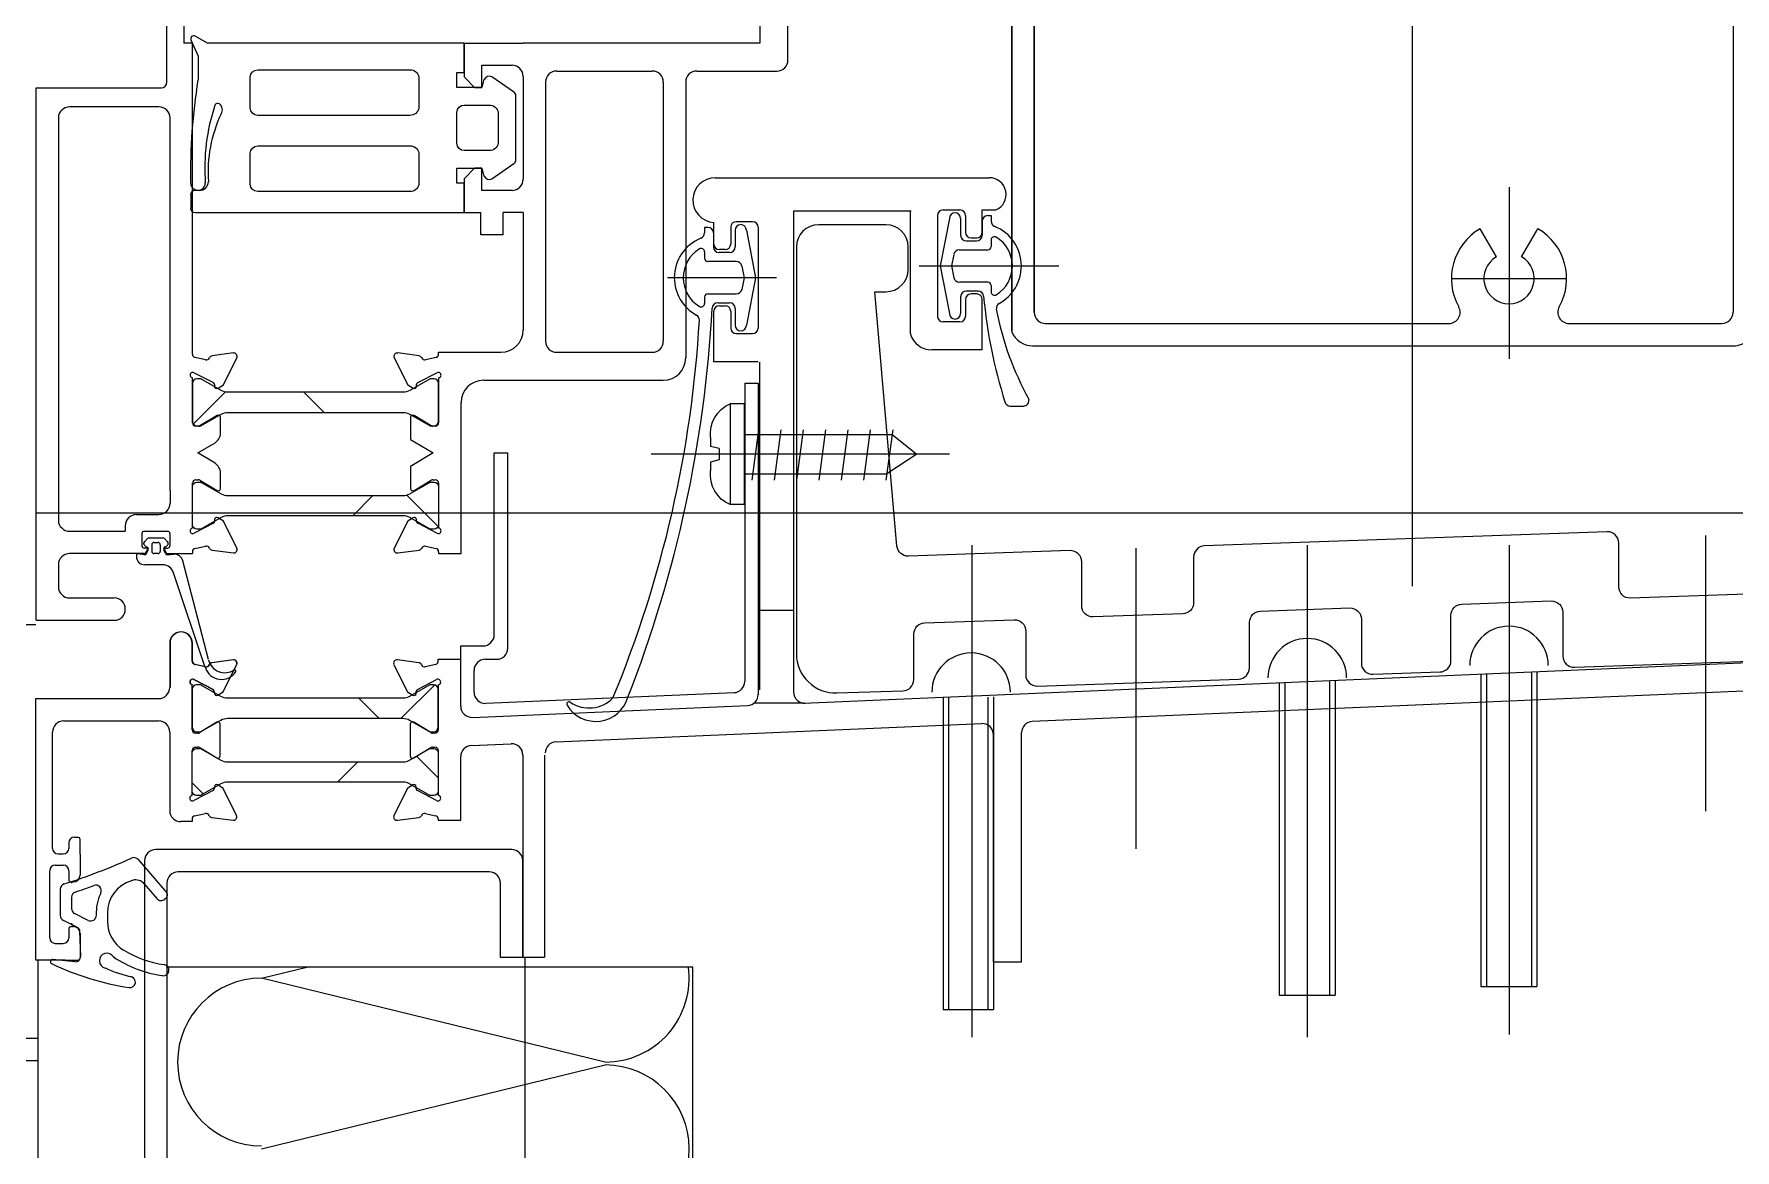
# Model space of a CAD drawing. Header units: metres. Extents: x 4816 to 6700, y 2423 to 3872.
# Drawn here: x 5547.2 to 5699.2, y 3565.8 to 3665.5 of the extents above; entities that cross this region are included whole.
import ezdxf

# ---------------------------------------------------------------- set-up
doc = ezdxf.new("R2010")
doc.units = ezdxf.units.M
for name, color, linetype in [('1', 1, 'Continuous'), ('10', 1, 'Continuous'), ('CASTFIX', 1, 'Continuous'), ('GOMMA', 3, 'Continuous'), ('GROSSA', 4, 'Continuous'), ('型材', 1, 'Continuous'), ('填充', 1, 'Continuous'), ('胶条', 6, 'Continuous'), ('隔热条', 3, 'Continuous')]:
    doc.layers.add(name, color=color, linetype=linetype)

# ---------------------------------------------------------------- blocks, each defined once
blk = doc.blocks.new('M592')
blk.add_lwpolyline([(113.95, 24.96), (113.95, -5.82, -0.4), (112.98, -6.82), (92.98, -7.51, -0.42), (91.95, -6.51), (91.95, -2.58, 0.42), (90.91, -1.58), (54.91, -2.84, 0.4), (53.95, -3.84), (53.95, -7.91, -0.4), (52.98, -8.91), (44.98, -9.19, -0.42), (43.95, -8.19), (43.95, -4.26, 0.42), (42.91, -3.26), (28.47, -3.76, -0.4), (27.44, -2.85), (25.45, 19.88), (26.45, 19.88, 0.41), (28.45, 21.88), (28.45, 23.88, 0.41), (26.45, 25.88), (20.45, 25.88, 0.41), (18.45, 23.88), (18.45, -12.5, 0.42), (22.07, -15.99), (27.98, -15.79, 0.4), (28.95, -14.79), (28.95, -10.72, -0.4), (29.91, -9.72), (37.91, -9.44, -0.42), (38.95, -10.44), (38.95, -14.37, 0.42), (39.98, -15.37), (57.98, -14.74, 0.4), (58.95, -13.74), (58.95, -9.67, -0.4), (59.91, -8.67), (67.91, -8.39, -0.42), (68.95, -9.39), (68.95, -13.32, 0.42), (69.98, -14.32), (75.98, -14.11, 0.4), (76.95, -13.11), (76.95, -9.04, -0.4), (77.91, -8.04), (85.91, -7.76, -0.42), (86.95, -8.76), (86.95, -12.69, 0.42), (87.98, -13.69), (118.53, -12.63, 0.4), (120.95, -10.13), (120.95, 24.96, 0.41), (119.95, 25.96), (114.95, 25.96, 0.41)], format="xyb", close=True)
blk = doc.blocks.new('10X12')
at = {"layer": 'CASTFIX', "color": 8}
blk.add_line((0, -18.34), (0, 8.33), dxfattribs=at)
at = {"layer": 'CASTFIX'}
for p, q in [((-1.5, 3), (-0.7, 3)), ((-0.5, 2.25), (-0.7, 3)), ((-0.5, 2.25), (0.5, 2.25)), ((0.5, 2.25), (0.7, 3)), ((0.7, 3), (1.5, 3)), ((-4.5, 0), (-4.5, 1.25)), ((-4.5, 1.25), (4.5, 1.25)), ((-4.5, 0), (4.5, 0)), ((-1.75, 0), (-1.75, -13.22)), ((1.75, 0), (1.75, -12.74)), ((4.5, 0), (4.5, 1.25)), ((-2.19, -1.27), (2.32, -0.67)), ((-2.19, -3.27), (2.32, -2.67)), ((-2.19, -5.27), (2.32, -4.67)), ((-2.19, -7.27), (2.32, -6.67)), ((-2.19, -9.27), (2.32, -8.67)), ((-2.19, -11.27), (2.32, -10.67)), ((-2.19, -13.27), (2.32, -12.67)), ((-1.75, -13.22), (0, -15.43)), ((0, -15.43), (1.75, -12.74))]:
    blk.add_line(p, q, dxfattribs=at)
for centre, start, end in [((-1.85, 0.15), 82.98, 157.54), ((1.85, 0.15), 22.46, 97.02)]:
    blk.add_arc(centre, 2.87, start, end, dxfattribs=at)

msp = doc.modelspace()

# ---------------------------------------------------------------- hatches: boundary and pattern name
at = {"layer": '隔热条'}
h = msp.add_hatch(dxfattribs=at)
h.set_pattern_fill('ANSI38', scale=5)
h.paths.add_polyline_path([(5580.17, 3631.7, -0.13), (5580.77, 3631.54), (5581.07, 3631.37, -0.09), (5581.14, 3631.34), (5581.61, 3631.06), (5582.57, 3630.5), (5582.93, 3630.5, 0.41), (5583.33, 3630.89), (5583.33, 3634.31, 0.41), (5582.93, 3634.7), (5582.57, 3634.7), (5581.36, 3634), (5581.35, 3633.93, -0.58), (5581.05, 3633.77), (5581, 3633.8), (5580.77, 3633.66, -0.13), (5580.17, 3633.5), (5564.5, 3633.5, -0.13), (5563.9, 3633.66), (5563.66, 3633.8), (5563.62, 3633.77, -0.58), (5563.32, 3633.93), (5563.31, 3634), (5562.09, 3634.7), (5561.73, 3634.7, 0.41), (5561.33, 3634.3), (5561.33, 3630.9, 0.41), (5561.73, 3630.5), (5562.09, 3630.5), (5563.05, 3631.05), (5563.53, 3631.34, -0.09), (5563.6, 3631.37), (5563.9, 3631.54, -0.13), (5564.5, 3631.7)])
h = msp.add_hatch(dxfattribs=at)
h.set_pattern_fill('ANSI38', scale=5)
h.paths.add_polyline_path([(5562.09, 3625.46), (5561.73, 3625.46, 0.41), (5561.33, 3625.06), (5561.33, 3621.66, 0.41), (5561.73, 3621.26), (5562.09, 3621.26), (5563.31, 3621.96), (5563.32, 3622.03, -0.58), (5563.62, 3622.19), (5563.66, 3622.16), (5563.9, 3622.3, -0.13), (5564.5, 3622.46), (5580.17, 3622.46, -0.13), (5580.77, 3622.3), (5581, 3622.16), (5581.05, 3622.19, -0.58), (5581.35, 3622.03), (5581.36, 3621.96), (5582.57, 3621.26), (5582.93, 3621.26, 0.41), (5583.33, 3621.65), (5583.33, 3625.07, 0.41), (5582.93, 3625.46), (5582.57, 3625.46), (5581.61, 3624.9), (5581.14, 3624.62, -0.09), (5581.07, 3624.59), (5580.77, 3624.42, -0.13), (5580.17, 3624.26), (5564.5, 3624.26, -0.13), (5563.9, 3624.42), (5563.6, 3624.59, -0.09), (5563.53, 3624.62), (5563.05, 3624.91)])
h = msp.add_hatch(dxfattribs=at)
h.set_pattern_fill('ANSI38', scale=5)
h.paths.add_polyline_path([(5580.15, 3604.35, -0.13), (5580.75, 3604.19), (5581.05, 3604.01, -0.09), (5581.12, 3603.99), (5581.59, 3603.7), (5582.55, 3603.15), (5582.91, 3603.15, 0.41), (5583.31, 3603.54), (5583.31, 3606.95, 0.41), (5582.91, 3607.35), (5582.55, 3607.35), (5581.34, 3606.64), (5581.33, 3606.57, -0.58), (5581.03, 3606.41), (5580.98, 3606.44), (5580.75, 3606.31, -0.13), (5580.15, 3606.15), (5564.48, 3606.15, -0.13), (5563.88, 3606.31), (5563.64, 3606.44), (5563.6, 3606.41, -0.58), (5563.3, 3606.57), (5563.29, 3606.64), (5562.07, 3607.35), (5561.71, 3607.35, 0.41), (5561.31, 3606.95), (5561.31, 3603.55, 0.41), (5561.71, 3603.15), (5562.07, 3603.15), (5563.03, 3603.7), (5563.51, 3603.99, -0.09), (5563.58, 3604.01), (5563.88, 3604.19, -0.13), (5564.48, 3604.35)])
h = msp.add_hatch(dxfattribs=at)
h.set_pattern_fill('ANSI38', scale=5)
h.paths.add_polyline_path([(5562.07, 3601.65), (5561.71, 3601.65, 0.41), (5561.31, 3601.25), (5561.31, 3597.85, 0.41), (5561.71, 3597.45), (5562.07, 3597.45), (5563.29, 3598.16), (5563.3, 3598.23, -0.58), (5563.6, 3598.39), (5563.64, 3598.36), (5563.88, 3598.49, -0.13), (5564.48, 3598.65), (5580.15, 3598.65, -0.13), (5580.75, 3598.49), (5580.98, 3598.36), (5581.03, 3598.39, -0.58), (5581.33, 3598.23), (5581.34, 3598.16), (5582.55, 3597.45), (5582.91, 3597.45, 0.41), (5583.31, 3597.85), (5583.31, 3601.26, 0.41), (5582.91, 3601.65), (5582.55, 3601.65), (5581.59, 3601.1), (5581.12, 3600.81, -0.09), (5581.05, 3600.79), (5580.75, 3600.61, -0.13), (5580.15, 3600.45), (5564.48, 3600.45, -0.13), (5563.88, 3600.61), (5563.58, 3600.79, -0.09), (5563.51, 3600.81), (5563.03, 3601.1)])

# ---------------------------------------------------------------- linework, layer by layer
for p, q in [((5614.56, 3663.22), (5614.56, 3679.22)), ((5634.56, 3638.92), (5634.56, 3679.22)), ((5634.59, 3638.92), (5634.59, 3679.22)), ((5636.56, 3640.65), (5636.56, 3679.72)), ((5636.59, 3640.65), (5636.59, 3679.72)), ((5699.03, 3679.72), (5699.03, 3640.65)), ((5559.06, 3661.22), (5559.06, 3670.72)), ((5560.56, 3670.72), (5560.56, 3664.72)), ((5561.34, 3664.72), (5560.56, 3664.72)), ((5561.34, 3636.9), (5561.34, 3664.72)), ((5585.63, 3664.72), (5590.9, 3664.72)), ((5612.06, 3664.72), (5590.9, 3664.72)), ((5593.9, 3662.22), (5602.42, 3662.22)), ((5606.42, 3662.22), (5613.56, 3662.22)), ((5547.36, 3613.11), (5547.36, 3660.72)), ((5547.36, 3660.72), (5558.56, 3660.72)), ((5592.9, 3661.22), (5592.9, 3638.07)), ((5603.42, 3661.22), (5603.42, 3638.07)), ((5605.42, 3661.22), (5605.42, 3636.57)), ((5558.34, 3659.02), (5550.36, 3659.02)), ((5549.36, 3658.02), (5549.36, 3622.72)), ((5559.34, 3624.72), (5559.34, 3658.02)), ((5590.9, 3654.57), (5590.9, 3652.57)), ((5608.06, 3652.68), (5632.56, 3652.68)), ((5679, 3651.83), (5679, 3636.48)), ((5585.63, 3649.56), (5587.1, 3649.56)), ((5587.1, 3647.57), (5587.1, 3649.56)), ((5589.1, 3647.57), (5589.1, 3649.57)), ((5590.9, 3649.57), (5589.1, 3649.57)), ((5590.9, 3649.57), (5590.9, 3639.07)), ((5607.94, 3646.75), (5607.94, 3648.69)), ((5611.4, 3648.75), (5609.94, 3648.75)), ((5615.06, 3649.68), (5615.06, 3606.7)), ((5625.56, 3649.68), (5615.06, 3649.68)), ((5625.5, 3638.73), (5625.5, 3649.66)), ((5627.92, 3649.3), (5627.92, 3640.29)), ((5628.99, 3649.04), (5628.17, 3644.79)), ((5628.42, 3649.8), (5629.93, 3649.8)), ((5629.99, 3649.04), (5629.99, 3647.54)), ((5630.43, 3649.3), (5630.43, 3647.8)), ((5631.92, 3648.79), (5631.92, 3647.54)), ((5631.93, 3649.8), (5633.14, 3649.8)), ((5631.93, 3647.8), (5631.93, 3649.8)), ((5632.42, 3649.29), (5632.72, 3649.29)), ((5632.72, 3649.29), (5632.72, 3648.79)), ((5589.1, 3647.57), (5587.1, 3647.57)), ((5607.4, 3648.24), (5607.1, 3648.24)), ((5607.1, 3648.24), (5607.1, 3647.74)), ((5607.9, 3647.74), (5607.9, 3646.49)), ((5609.44, 3648.25), (5609.44, 3646.75)), ((5609.84, 3647.99), (5609.84, 3646.49)), ((5610.84, 3647.99), (5611.65, 3643.74)), ((5611.9, 3648.25), (5611.9, 3639.24)), ((5630.49, 3647.04), (5631.42, 3647.04)), ((5630.93, 3647.3), (5631.43, 3647.3)), ((5632.72, 3647.11), (5632.72, 3646.54)), ((5677.87, 3645.61), (5676.42, 3648.12)), ((5680.12, 3645.61), (5681.57, 3648.12)), ((5607.1, 3646.06), (5607.1, 3645.49)), ((5609.34, 3645.99), (5608.4, 3645.99)), ((5608.94, 3646.25), (5608.44, 3646.25)), ((5629.39, 3645.83), (5629.19, 3644.79)), ((5629.88, 3646.24), (5632.42, 3646.24)), ((5609.94, 3645.19), (5607.4, 3645.19)), ((5610.44, 3644.78), (5610.64, 3643.74)), ((5626.28, 3644.79), (5638.78, 3644.79)), ((5628.17, 3644.79), (5628.99, 3640.54)), ((5629.18, 3644.79), (5629.39, 3643.74)), ((5613.54, 3643.74), (5603.8, 3643.74)), ((5607.4, 3642.29), (5609.94, 3642.29)), ((5610.64, 3643.74), (5610.44, 3642.69)), ((5611.65, 3643.74), (5610.84, 3639.49)), ((5632.42, 3643.34), (5629.88, 3643.34)), ((5631.55, 3642.54), (5630.49, 3642.54)), ((5631.43, 3642.29), (5630.93, 3642.29)), ((5632.72, 3643.04), (5632.72, 3642.48)), ((5673.85, 3643.66), (5684.15, 3643.66)), ((5607.1, 3641.99), (5607.1, 3641.43)), ((5608.28, 3641.49), (5609.34, 3641.49)), ((5608.44, 3641.24), (5608.94, 3641.24)), ((5609.84, 3640.99), (5609.84, 3639.49)), ((5629.99, 3642.04), (5629.99, 3640.54)), ((5629.99, 3641.84), (5629.99, 3640.54)), ((5630.43, 3641.79), (5630.43, 3640.29)), ((5631.93, 3637.28), (5631.93, 3641.79)), ((5607.94, 3636.23), (5607.94, 3640.74)), ((5609.44, 3640.74), (5609.44, 3639.24)), ((5629.93, 3639.79), (5628.42, 3639.79)), ((5637.56, 3639.65), (5673.63, 3639.65)), ((5684.36, 3639.65), (5698.03, 3639.65)), ((5609.94, 3638.74), (5611.4, 3638.74)), ((5583.34, 3637.07), (5588.9, 3637.07)), ((5583.34, 3636.9), (5583.34, 3637.07)), ((5593.9, 3637.07), (5602.42, 3637.07)), ((5611.9, 3636.23), (5607.94, 3636.23)), ((5631.93, 3637.28), (5627.42, 3637.28)), ((5636.42, 3637.65), (5699.03, 3637.65)), ((5612.06, 3606.88), (5612.06, 3636.18)), ((5587.34, 3634.57), (5603.42, 3634.57)), ((5610.7, 3634.3), (5611.9, 3634.3)), ((5610.7, 3634.3), (5610.7, 3607.64)), ((5611.9, 3634.3), (5611.9, 3606.49)), ((5585.34, 3619.07), (5585.34, 3632.57)), ((5634.43, 3632.26), (5635.6, 3632.26)), ((5588.31, 3611.82), (5588.31, 3628.07)), ((5588.31, 3628.07), (5589.51, 3628.07)), ((5589.51, 3610.62), (5589.51, 3628.07)), ((5559.34, 3624.72), (5559.34, 3623.57)), ((5547.36, 3622.72), (5737.78, 3622.72)), ((5549.36, 3622.72), (5549.36, 3622.07)), ((5556.33, 3622.57), (5558.34, 3622.57)), ((5550.36, 3621.07), (5555.33, 3621.07)), ((5555.33, 3621.57), (5555.33, 3621.07)), ((5557.03, 3621.07), (5559.13, 3621.07)), ((5556.83, 3620.87), (5556.83, 3619.77)), ((5557.21, 3619.57), (5557.03, 3619.57)), ((5558.95, 3619.57), (5559.13, 3619.57)), ((5559.17, 3619.96), (5559.17, 3620)), ((5559.33, 3620.87), (5559.33, 3619.77)), ((5630.98, 3619.84), (5630.98, 3575.84)), ((5645.65, 3619.55), (5645.65, 3592.69)), ((5660.97, 3619.84), (5660.97, 3575.84)), ((5679, 3619.84), (5679, 3576.09)), ((5696.56, 3620.7), (5696.56, 3596.03)), ((5549.36, 3618.07), (5549.36, 3616.11)), ((5557.06, 3619.07), (5550.36, 3619.07)), ((5557.15, 3619.12), (5557.3, 3619.42)), ((5559.01, 3619.12), (5558.86, 3619.42)), ((5559.1, 3619.07), (5561.34, 3619.07)), ((5561.34, 3619.24), (5561.34, 3619.07)), ((5583.34, 3619.24), (5583.34, 3619.07)), ((5583.34, 3619.07), (5585.34, 3619.07)), ((5550.36, 3615.11), (5554.34, 3615.11)), ((5660.97, 3615.04), (5660.97, 3614.27)), ((5679, 3615.82), (5679, 3615.04)), ((5555.34, 3614.11), (5555.34, 3614.11)), ((5615.06, 3613.99), (5611.9, 3613.99)), ((5547.36, 3613.11), (5554.34, 3613.11)), ((5560.31, 3612.07), (5560.31, 3612.07)), ((5559.31, 3611.07), (5559.31, 3607.11)), ((5559.34, 3611.07), (5559.34, 3607.11)), ((5561.31, 3609.46), (5561.31, 3611.07)), ((5561.34, 3609.46), (5561.34, 3611.07)), ((5585.31, 3610.82), (5587.31, 3610.82)), ((5585.31, 3605.43), (5585.31, 3610.82)), ((5561.34, 3609.46), (5561.34, 3609.62)), ((5562.49, 3608.96), (5561.55, 3609.16)), ((5564.97, 3609.57), (5563.06, 3609.31)), ((5583.31, 3609.62), (5585.31, 3609.62)), ((5583.31, 3609.46), (5583.31, 3609.62)), ((5587.51, 3609.62), (5588.51, 3609.62)), ((5615.95, 3605.7), (5718.08, 3610.09)), ((5586.51, 3606.68), (5586.51, 3608.62)), ((5658.47, 3607.53), (5658.47, 3579.6)), ((5658.97, 3607.55), (5658.97, 3579.6)), ((5662.97, 3607.72), (5662.97, 3579.6)), ((5663.47, 3607.75), (5663.47, 3579.6)), ((5676.49, 3608.3), (5676.49, 3580.38)), ((5676.99, 3608.33), (5676.99, 3580.38)), ((5681, 3608.5), (5681, 3580.38)), ((5681.5, 3608.52), (5681.5, 3580.38)), ((5547.33, 3582.72), (5547.33, 3606.11)), ((5547.33, 3606.11), (5558.31, 3606.11)), ((5587.56, 3605.69), (5609.74, 3606.64)), ((5628.42, 3606.24), (5628.42, 3578.31)), ((5628.92, 3606.26), (5628.92, 3578.31)), ((5632.43, 3606.24), (5632.43, 3578.31)), ((5632.93, 3606.26), (5632.93, 3578.31)), ((5636.39, 3604.08), (5699.99, 3606.81)), ((5586.36, 3604.43), (5610.94, 3605.49)), ((5599.26, 3604.82), (5599.26, 3604.82)), ((5615.95, 3605.7), (5611.52, 3605.7)), ((5548.83, 3592.72), (5548.83, 3603.11)), ((5549.83, 3604.11), (5558.31, 3604.11)), ((5559.31, 3603.11), (5559.31, 3596.11)), ((5593.83, 3602.25), (5631.89, 3603.88)), ((5632.93, 3602.88), (5632.93, 3582.57)), ((5632.93, 3582.57), (5632.93, 3602.88)), ((5635.43, 3582.57), (5635.43, 3603.07)), ((5635.43, 3582.57), (5635.43, 3603.07)), ((5586.27, 3601.92), (5589.83, 3602.07)), ((5585.31, 3595.25), (5585.31, 3600.92)), ((5590.87, 3601.07), (5590.87, 3582.99)), ((5592.79, 3601.04), (5592.79, 3582.99)), ((5561.31, 3595.34), (5561.31, 3595.11)), ((5583.31, 3595.34), (5583.31, 3595.25)), ((5583.31, 3595.25), (5585.31, 3595.25)), ((5550.79, 3593.72), (5551.09, 3593.72)), ((5561.31, 3595.11), (5560.31, 3595.11)), ((5549.33, 3592.22), (5549.79, 3592.22)), ((5550.29, 3593.22), (5550.29, 3592.72)), ((5551.29, 3592.21), (5551.29, 3593.52)), ((5551.29, 3592.21), (5551.29, 3590.32)), ((5548.58, 3584.72), (5548.58, 3590.72)), ((5549.08, 3591.22), (5549.79, 3591.22)), ((5550.29, 3590.72), (5550.29, 3589.92)), ((5556.49, 3591.71), (5559.05, 3588.73)), ((5557.06, 3591.62), (5557.06, 2782.22)), ((5590.87, 3582.97), (5590.87, 3591.62)), ((5550.49, 3589.72), (5550.69, 3589.72)), ((5550.49, 3589.72), (5550.69, 3589.72)), ((5557.03, 3589.55), (5558.16, 3588.23)), ((5559.06, 3589.62), (5559.06, 2784.22)), ((5588.87, 3582.97), (5588.87, 3589.62)), ((5549.53, 3589.06), (5549.53, 3586.72)), ((5550.53, 3588.34), (5550.53, 3587.34)), ((5559.02, 3588.3), (5558.86, 3588.17)), ((5551.13, 3585.61), (5549.81, 3586.27)), ((5552.03, 3586.28), (5550.81, 3586.89)), ((5553.74, 3586.95), (5553.74, 3586.18)), ((5550.29, 3585.52), (5550.29, 3584.72)), ((5550.49, 3585.72), (5550.69, 3585.72)), ((5551.24, 3585.43), (5551.24, 3585.33)), ((5551.24, 3585.33), (5551.34, 3583.06)), ((5551.29, 3585.12), (5551.29, 3582.92)), ((5551.29, 3585.12), (5551.29, 3582.92)), ((5549.08, 3584.22), (5549.79, 3584.22)), ((5549.95, 3582.72), (5547.33, 3582.72)), ((5547.56, 2793.72), (5547.56, 3582.72)), ((5549.95, 3582.72), (5547.83, 3582.72)), ((5550.84, 3582.56), (5548.86, 3582.79)), ((5549.95, 3582.72), (5551.09, 3582.72)), ((5549.95, 3582.72), (5551.09, 3582.72)), ((5590.87, 3582.97), (5588.87, 3582.97)), ((5590.87, 3582.99), (5592.79, 3582.99)), ((5591.06, 2793.72), (5591.06, 3582.99)), ((5606.06, 2794.76), (5606.06, 3582.12)), ((5632.93, 3582.57), (5635.43, 3582.57)), ((5632.93, 3582.57), (5635.43, 3582.57)), ((5676.49, 3580.38), (5681.5, 3580.38)), ((5658.47, 3579.6), (5663.47, 3579.6)), ((5628.42, 3578.31), (5632.93, 3578.31))]:
    msp.add_line(p, q)
for points in [[(5608.56, 3672.72), (5608.56, 3674.72), (5612.06, 3674.72), (5612.06, 3664.72)], [(5559.06, 3582.12), (5606.06, 3582.12)]]:
    msp.add_lwpolyline(points)
for centre, radius, start, end in [((5593.9, 3661.22), 1, 90, 180), ((5602.42, 3661.22), 1, 0, 90), ((5606.42, 3661.22), 1, 90, 180), ((5613.56, 3663.22), 1, 270, 0), ((5558.56, 3661.22), 0.5, 270, 0), ((5550.36, 3658.02), 1, 90, 180), ((5558.34, 3658.02), 1, 0, 90), ((5608.06, 3650.68), 2, 90, 266.54), ((5632.56, 3651.18), 1.5, 292.97, 90), ((5609.94, 3648.25), 0.5, 90, 180), ((5610.34, 3647.99), 0.5, 90, 180), ((5610.34, 3647.99), 0.5, 0, 90), ((5611.4, 3648.25), 0.5, 0, 90), ((5628.42, 3649.3), 0.5, 90, 180), ((5629.49, 3649.04), 0.5, 90, 180), ((5629.49, 3649.04), 0.5, 0, 90), ((5629.93, 3649.3), 0.5, 0, 90), ((5632.42, 3648.79), 0.5, 90, 180), ((5633.22, 3648.79), 0.5, 180, 248.04), ((5608.21, 3643.74), 3.81, 111.96, 180), ((5606.6, 3647.74), 0.5, 291.96, 0), ((5607.4, 3647.74), 0.5, 0, 90), ((5630.49, 3647.54), 0.5, 180, 270), ((5630.93, 3647.8), 0.5, 180, 270), ((5631.42, 3647.54), 0.5, 270, 0), ((5631.43, 3647.8), 0.5, 270, 0), ((5633.02, 3647.11), 0.3, 58.61, 180), ((5631.61, 3644.79), 3.81, 0, 68.04), ((5631.61, 3644.79), 3.01, 0, 58.61), ((5679, 3643.66), 5.15, 120, 209.29), ((5679, 3643.66), 5.15, 330.71, 60), ((5608.21, 3643.74), 3.01, 121.39, 180), ((5606.8, 3646.06), 0.3, 0, 121.39), ((5607.4, 3645.49), 0.3, 180, 270), ((5608.4, 3646.49), 0.5, 180, 270), ((5608.44, 3646.75), 0.5, 180, 270), ((5608.94, 3646.75), 0.5, 270, 0), ((5609.34, 3646.49), 0.5, 270, 0), ((5629.88, 3645.74), 0.5, 90, 169.11), ((5632.42, 3646.54), 0.3, 270, 0), ((5679, 3643.66), 2.25, 120, 60), ((5609.94, 3644.69), 0.5, 10.89, 90), ((5631.61, 3644.79), 3.01, 301.39, 0), ((5631.61, 3644.79), 3.81, 298.62, 0), ((5608.21, 3643.74), 3.81, 180, 241.31), ((5608.21, 3643.74), 3.01, 180, 238.61), ((5607.4, 3641.99), 0.3, 90, 180), ((5609.94, 3642.79), 0.5, 270, 349.11), ((5629.88, 3643.84), 0.5, 190.89, 270), ((5630.49, 3642.04), 0.5, 90, 180), ((5630.93, 3641.79), 0.5, 90, 180), ((5631.43, 3641.79), 0.5, 0, 90), ((5631.55, 3642.04), 0.5, 5.12, 90), ((5632.42, 3643.04), 0.3, 0, 90), ((5633.02, 3642.48), 0.3, 180, 301.39), ((5496.5, 3646.86), 111.43, 338.62, 356.99), ((5606.8, 3641.43), 0.3, 238.61, 0), ((5608.28, 3640.99), 0.5, 90, 176.99), ((5608.44, 3640.74), 0.5, 90, 180), ((5608.94, 3640.74), 0.5, 0, 90), ((5609.34, 3640.99), 0.5, 0, 90), ((5675.94, 3646.02), 44.07, 185.12, 197.68), ((5633.68, 3641.01), 0.5, 118.62, 190.81), ((5659.7, 3645.98), 27, 190.81, 208.99), ((5673.63, 3640.65), 1, 270, 29.29), ((5684.36, 3640.65), 1, 150.71, 270), ((5502.75, 3645.94), 104.07, 337.53, 356.69), ((5606.14, 3639.96), 0.5, 357.48, 61.31), ((5609.94, 3639.24), 0.5, 180, 270), ((5610.34, 3639.49), 0.5, 180, 270), ((5610.34, 3639.49), 0.5, 270, 0), ((5611.4, 3639.24), 0.5, 270, 0), ((5628.42, 3640.29), 0.5, 180, 270), ((5629.49, 3640.54), 0.5, 180, 270), ((5629.49, 3640.54), 0.5, 270, 0), ((5629.93, 3640.29), 0.5, 270, 0), ((5637.56, 3640.65), 1, 180, 270), ((5698.03, 3640.65), 1, 270, 0), ((5699.03, 3639.65), 2, 270, 0.01), ((5588.9, 3639.07), 2, 270, 0), ((5593.9, 3638.07), 1, 180, 270), ((5602.42, 3638.07), 1, 270, 0), ((5627.42, 3639.28), 2, 196.06, 270), ((5636.42, 3639.65), 2, 201.64, 270), ((5603.42, 3636.57), 2, 270, 0), ((5587.34, 3632.57), 2, 90, 180), ((5634.43, 3632.76), 0.5, 195.05, 270), ((5635.6, 3632.76), 0.5, 270, 14.93), ((5556.33, 3621.57), 1, 90, 180), ((5558.34, 3623.57), 1, 270, 0), ((5550.36, 3622.07), 1, 180, 270), ((5557.03, 3620.87), 0.2, 90, 180), ((5559.13, 3620.87), 0.2, 0, 90), ((5557.03, 3619.77), 0.2, 180, 270), ((5557.21, 3619.47), 0.1, 333.43, 90), ((5558.95, 3619.47), 0.2, 103.48, 206.57), ((5558.97, 3620), 0.2, 0, 45.02), ((5559.13, 3619.77), 0.2, 270, 0), ((5550.36, 3618.07), 1, 90, 180), ((5557.06, 3619.17), 0.1, 270, 333.43), ((5559.1, 3619.17), 0.1, 206.57, 270), ((5550.36, 3616.11), 1, 180, 270), ((5554.34, 3614.11), 1, 360, 90), ((5554.34, 3614.11), 1, 270, 360), ((5560.31, 3611.07), 1, 90, 180), ((5560.34, 3611.07), 1, 90, 180), ((5560.31, 3611.07), 1, 360, 90), ((5560.34, 3611.07), 1, 360, 90), ((5679, 3609.07), 3.51, 0, 180), ((5587.31, 3611.82), 1, 270, 0), ((5588.51, 3610.62), 1, 270, 0), ((5660.97, 3607.97), 3.51, 0, 180), ((5561.61, 3609.46), 0.3, 180, 257.52), ((5562.55, 3609.25), 0.3, 257.52, 337.08), ((5563.1, 3609.02), 0.3, 97.52, 157.08), ((5565.01, 3609.27), 0.3, 335.26, 97.52), ((5587.51, 3608.62), 1, 90, 180), ((5630.93, 3606.68), 3.51, 0, 180), ((5609.7, 3607.64), 1, 272.46, 0), ((5558.31, 3607.11), 1, 270, 360), ((5587.51, 3606.68), 1, 180, 272.46), ((5594.99, 3605.62), 0.2, 56.04, 211.29), ((5597.38, 3607.07), 3, 211.29, 343.67), ((5596.78, 3608.27), 3, 236.04, 315.55), ((5610.9, 3606.49), 1, 272.46, 0), ((5616.06, 3606.7), 1, 180, 272.46), ((5586.31, 3605.43), 1, 180, 272.46), ((5549.83, 3603.11), 1, 90, 180), ((5558.31, 3603.11), 1, 360, 90), ((5631.93, 3602.88), 1, 0, 92.46), ((5631.93, 3602.88), 1, 0, 92.46), ((5636.44, 3603.07), 1, 92.46, 180), ((5636.44, 3603.07), 1, 92.46, 180), ((5586.31, 3600.92), 1, 92.46, 180), ((5589.87, 3601.07), 1, 359.76, 92.46), ((5589.87, 3601.07), 1, 0, 92.46), ((5593.87, 3601.25), 1, 92.46, 180), ((5560.31, 3596.11), 1, 180, 270), ((5550.79, 3593.22), 0.5, 90, 180), ((5551.09, 3593.52), 0.2, 0, 90), ((5549.33, 3592.72), 0.5, 180, 270), ((5549.79, 3592.72), 0.5, 270, 0), ((5558.06, 3591.62), 1, 90, 180), ((5549.08, 3590.72), 0.5, 90, 180), ((5549.79, 3590.72), 0.5, 0, 90), ((5531.46, 3646.66), 60.02, 287.87, 294.03), ((5556.11, 3591.39), 0.5, 40.6, 114.03), ((5560.06, 3589.62), 1, 90, 180), ((5550.03, 3589.06), 0.5, 107.87, 180), ((5550.49, 3589.92), 0.2, 180, 270), ((5550.73, 3589.61), 0.2, 108.67, 180), ((5550.69, 3590.32), 0.6, 270, 0), ((5550.69, 3590.32), 0.6, 270, 0), ((5531.46, 3646.66), 61.02, 288.55, 290.2), ((5552.7, 3588.93), 0.5, 333.98, 110.2), ((5556.74, 3586.95), 3, 106.54, 180), ((5562.09, 3568.96), 21.77, 106.26, 106.54), ((5556.27, 3588.9), 1, 40.6, 106.26), ((5551.03, 3588.34), 0.5, 108.55, 180), ((5556.74, 3586.95), 4, 153.98, 182.85), ((5558.54, 3588.55), 0.5, 220.6, 310.6), ((5558.82, 3588.53), 0.3, 310.6, 40.6), ((5550.03, 3586.72), 0.5, 180, 243.43), ((5551.03, 3587.34), 0.5, 180, 243.43), ((5552.25, 3586.73), 0.5, 243.43, 2.85), ((5556.74, 3586.18), 3, 180, 238.81), ((5549.08, 3584.72), 0.5, 180, 270), ((5549.79, 3584.72), 0.5, 270, 0), ((5550.49, 3585.52), 0.2, 90, 180), ((5550.73, 3586.03), 0.2, 180, 243.43), ((5550.69, 3585.12), 0.6, 0, 90), ((5551.04, 3585.43), 0.2, 0, 63.43), ((5550.84, 3583.06), 0.5, 270, 0), ((5553.7, 3582.67), 0.67, 30.36, 257.12), ((5560.18, 3591.86), 10.63, 236.31, 261.86), ((5560.18, 3591.86), 9.63, 238.81, 261.86), ((5548.84, 3582.59), 0.2, 83.4, 244.58), ((5559.68, 3605.4), 25.45, 244.58, 260.95), ((5551.09, 3582.92), 0.2, 270, 0), ((5551.09, 3582.92), 0.2, 270, 0), ((5557.88, 3591.01), 9.97, 244.3, 258.72), ((5558.74, 3581.83), 0.5, 261.86, 81.86), ((5555.74, 3580.76), 0.5, 261.86, 81.86)]:
    msp.add_arc(centre, radius, start, end)
at = {"layer": '1'}
for p, q in [((5400.03, 3612.72), (5547.33, 3612.72)), ((5589.87, 3592.62), (5558.06, 3592.62)), ((5587.87, 3590.62), (5560.06, 3590.62)), ((5547.56, 3575.72), (5503.79, 3575.72)), ((5547.56, 3573.72), (5506.79, 3573.72))]:
    msp.add_line(p, q, dxfattribs=at)
for centre in [(5589.87, 3591.62), (5587.87, 3589.62)]:
    msp.add_arc(centre, 1, 0, 90, dxfattribs=at)
at = {"layer": '10'}
msp.add_line((5670.35, 3706.81), (5670.35, 3616.17), dxfattribs=at)
at = {"layer": 'GOMMA'}
for p, q in [((5562.68, 3664.72), (5561.57, 3665.34)), ((5561.2, 3665.01), (5561.84, 3663.54)), ((5585.63, 3664.72), (5562.68, 3664.72)), ((5585.63, 3662.08), (5585.63, 3664.72)), ((5561.84, 3663.54), (5561.84, 3661.41)), ((5584.98, 3660.76), (5584.98, 3662.08)), ((5584.98, 3662.08), (5585.63, 3662.08)), ((5587.21, 3660.76), (5584.98, 3660.76)), ((5587.39, 3661.46), (5587.21, 3660.76)), ((5590.04, 3660.35), (5588.1, 3661.7)), ((5590.24, 3654.27), (5590.24, 3660.01)), ((5584.98, 3652.2), (5584.98, 3653.52)), ((5584.98, 3653.52), (5587.21, 3653.52)), ((5587.21, 3653.52), (5587.39, 3652.82)), ((5588.1, 3652.58), (5590.07, 3653.95)), ((5561.97, 3651.54), (5561.57, 3651.54)), ((5585.63, 3652.2), (5584.98, 3652.2)), ((5585.63, 3649.56), (5585.63, 3652.2)), ((5561.18, 3651.14), (5561.18, 3649.96)), ((5561.57, 3649.56), (5585.63, 3649.56))]:
    msp.add_line(p, q, dxfattribs=at)
for points in [[(5566.51, 3661.67, -0.41), (5567.17, 3662.33), (5580.78, 3662.33, -0.38), (5581.57, 3661.67), (5581.57, 3658.91, -0.38), (5580.78, 3658.25), (5567.17, 3658.25, -0.41), (5566.51, 3658.91)], [(5584.97, 3658.52, -0.41), (5585.63, 3659.18), (5587.87, 3659.18, -0.38), (5588.66, 3658.52), (5588.66, 3655.76, -0.38), (5587.87, 3655.1), (5585.63, 3655.1, -0.41), (5584.97, 3655.76)], [(5566.51, 3654.87, -0.41), (5567.17, 3655.53), (5580.78, 3655.53, -0.38), (5581.57, 3654.87), (5581.57, 3652.1, -0.38), (5580.78, 3651.44), (5567.17, 3651.44, -0.41), (5566.51, 3652.1)]]:
    msp.add_lwpolyline(points, format="xyb", close=True, dxfattribs=at)
for centre, radius, start, end in [((5561.44, 3665.11), 0.26, 60.53, 203.48), ((5613.73, 3653.04), 52.57, 170.83, 180.87), ((5587.87, 3661.22), 0.53, 63.86, 153.44), ((5580.49, 3653.52), 18.05, 161.81, 184.15), ((5563.59, 3659.07), 0.26, 51.62, 162), ((5563.35, 3658.76), 0.66, 327.09, 51.62), ((5589.84, 3660.01), 0.4, 0, 60), ((5574.93, 3653.18), 12.2, 154.68, 184.01), ((5589.84, 3654.27), 0.4, 304.81, 0), ((5561.83, 3652.22), 0.66, 177.83, 359.13), ((5561.57, 3651.14), 0.4, 90, 180), ((5561.97, 3652.33), 0.79, 270, 0), ((5587.87, 3653.06), 0.53, 206.56, 296.14), ((5561.57, 3649.96), 0.4, 180, 270)]:
    msp.add_arc(centre, radius, start, end, dxfattribs=at)
at = {"layer": 'GROSSA'}
for p, q in [((5585.63, 3664.72), (5585.63, 3661.69)), ((5587.21, 3660.76), (5587.21, 3662.74)), ((5587.21, 3662.74), (5589.9, 3662.74)), ((5585.63, 3661.69), (5586.55, 3660.76)), ((5586.55, 3660.76), (5587.21, 3660.76)), ((5590.9, 3661.74), (5590.9, 3652.54)), ((5586.55, 3653.52), (5585.63, 3652.59)), ((5587.21, 3653.52), (5586.55, 3653.52)), ((5587.21, 3651.54), (5587.21, 3653.52)), ((5585.63, 3652.59), (5585.63, 3649.56)), ((5589.9, 3651.54), (5587.21, 3651.54))]:
    msp.add_line(p, q, dxfattribs=at)
for centre, start, end in [((5589.9, 3661.74), 0, 90), ((5589.9, 3652.54), 270, 0)]:
    msp.add_arc(centre, 1, start, end, dxfattribs=at)
at = {"layer": '型材'}
for p, q in [((5562.51, 3636.4), (5561.58, 3636.61)), ((5565, 3637.01), (5563.09, 3636.76)), ((5564.1, 3634.16), (5565.31, 3636.59)), ((5579.37, 3636.59), (5580.58, 3634.16)), ((5581.59, 3636.76), (5579.68, 3637.01)), ((5583.11, 3636.61), (5582.17, 3636.4)), ((5561.34, 3630.77), (5561.34, 3634.79)), ((5561.5, 3635.25), (5563.21, 3634.36)), ((5581.48, 3634.36), (5583.18, 3635.25)), ((5583.34, 3634.79), (5583.34, 3630.77)), ((5563.32, 3634.19), (5563.32, 3634.02)), ((5563.63, 3633.86), (5564.1, 3634.16)), ((5580.58, 3634.16), (5581.05, 3633.86)), ((5581.36, 3634.02), (5581.37, 3634.19)), ((5561.86, 3630.47), (5561.64, 3630.47)), ((5563.54, 3631.43), (5562.01, 3630.51)), ((5563.84, 3629.84), (5563.84, 3631.26)), ((5580.84, 3631.26), (5580.84, 3629.28)), ((5582.67, 3630.51), (5581.15, 3631.43)), ((5583.04, 3630.47), (5582.83, 3630.47)), ((5561.83, 3628.07), (5563.36, 3628.99)), ((5580.84, 3629.28), (5582.85, 3628.07)), ((5563.36, 3627.15), (5561.83, 3628.07)), ((5582.85, 3628.07), (5580.84, 3626.86)), ((5561.64, 3625.67), (5561.86, 3625.67)), ((5562.01, 3625.63), (5563.54, 3624.71)), ((5563.84, 3624.88), (5563.84, 3626.29)), ((5580.84, 3626.86), (5580.84, 3624.88)), ((5581.15, 3624.71), (5582.67, 3625.63)), ((5582.83, 3625.67), (5583.04, 3625.67)), ((5561.34, 3621.35), (5561.34, 3625.37)), ((5583.34, 3625.37), (5583.34, 3621.35)), ((5563.21, 3621.78), (5561.5, 3620.89)), ((5563.32, 3622.12), (5563.32, 3621.95)), ((5564.1, 3621.98), (5563.63, 3622.28)), ((5565.31, 3619.55), (5564.1, 3621.98)), ((5580.58, 3621.98), (5579.37, 3619.55)), ((5581.05, 3622.28), (5580.58, 3621.98)), ((5581.37, 3621.95), (5581.36, 3622.12)), ((5583.18, 3620.89), (5581.48, 3621.78)), ((5561.58, 3619.53), (5562.51, 3619.74)), ((5582.17, 3619.74), (5583.11, 3619.53)), ((5563.09, 3619.38), (5565, 3619.13)), ((5579.68, 3619.13), (5581.59, 3619.38)), ((5562.51, 3608.96), (5561.58, 3609.16)), ((5565, 3609.57), (5563.09, 3609.31)), ((5564.08, 3606.71), (5565.28, 3609.14)), ((5579.34, 3609.14), (5580.55, 3606.71)), ((5581.57, 3609.31), (5579.66, 3609.57)), ((5583.08, 3609.16), (5582.14, 3608.96)), ((5561.31, 3603.32), (5561.31, 3607.34)), ((5561.47, 3607.81), (5563.18, 3606.92)), ((5561.5, 3607.81), (5563.21, 3606.92)), ((5581.45, 3606.92), (5583.16, 3607.81)), ((5583.31, 3607.34), (5583.31, 3603.32)), ((5563.29, 3606.75), (5563.3, 3606.57)), ((5563.6, 3606.41), (5564.08, 3606.71)), ((5580.55, 3606.71), (5581.03, 3606.41)), ((5581.33, 3606.57), (5581.34, 3606.75)), ((5561.83, 3603.02), (5561.61, 3603.02)), ((5563.51, 3603.99), (5561.99, 3603.07)), ((5563.81, 3602.4), (5563.81, 3603.82)), ((5580.81, 3603.82), (5580.81, 3601.83)), ((5580.81, 3602.96), (5580.81, 3600.98)), ((5582.64, 3603.07), (5581.12, 3603.99)), ((5583.01, 3603.02), (5582.8, 3603.02)), ((5561.31, 3597.46), (5561.31, 3601.47)), ((5561.61, 3601.77), (5561.83, 3601.77)), ((5561.99, 3601.73), (5563.51, 3600.81)), ((5563.81, 3600.98), (5563.81, 3602.4)), ((5581.12, 3600.81), (5582.64, 3601.73)), ((5582.8, 3601.77), (5583.01, 3601.77)), ((5583.31, 3601.47), (5583.31, 3597.46)), ((5563.3, 3598.23), (5563.29, 3598.05)), ((5564.08, 3598.08), (5563.6, 3598.39)), ((5581.03, 3598.39), (5580.55, 3598.08)), ((5581.34, 3598.05), (5581.33, 3598.23)), ((5563.18, 3597.88), (5561.47, 3596.99)), ((5565.28, 3595.66), (5564.08, 3598.08)), ((5580.55, 3598.08), (5579.34, 3595.66)), ((5583.16, 3596.99), (5581.45, 3597.88)), ((5561.55, 3595.63), (5562.49, 3595.84)), ((5563.06, 3595.49), (5564.97, 3595.23)), ((5579.66, 3595.23), (5581.57, 3595.49)), ((5582.14, 3595.84), (5583.08, 3595.63))]:
    msp.add_line(p, q, dxfattribs=at)
for centre, radius, start, end in [((5561.64, 3636.9), 0.3, 180, 257.52), ((5562.58, 3636.69), 0.3, 257.52, 337.08), ((5563.13, 3636.46), 0.3, 97.52, 157.08), ((5565.04, 3636.71), 0.3, 335.26, 97.52), ((5579.64, 3636.71), 0.3, 82.48, 204.74), ((5581.55, 3636.46), 0.3, 22.92, 82.48), ((5582.11, 3636.69), 0.3, 202.92, 282.48), ((5583.04, 3636.9), 0.3, 282.48, 0), ((5561.38, 3635.03), 0.25, 60.09, 262), ((5583.31, 3635.03), 0.25, 278, 119.91), ((5563.12, 3634.18), 0.2, 2.52, 62.52), ((5563.52, 3634.03), 0.2, 182.52, 302.52), ((5581.16, 3634.03), 0.2, 237.48, 357.48), ((5581.57, 3634.18), 0.2, 117.48, 177.48), ((5561.64, 3630.77), 0.3, 180, 270), ((5561.86, 3630.77), 0.3, 270, 301.08), ((5563.64, 3631.26), 0.2, 0, 121.08), ((5581.04, 3631.26), 0.2, 58.99, 180.02), ((5582.83, 3630.77), 0.3, 238.92, 270), ((5583.04, 3630.77), 0.3, 270, 360), ((5562.84, 3629.84), 1, 301.08, 360), ((5562.84, 3626.29), 1, 0, 58.92), ((5561.64, 3625.37), 0.3, 90, 180), ((5561.86, 3625.37), 0.3, 58.92, 90), ((5582.83, 3625.37), 0.3, 90, 121.08), ((5583.04, 3625.37), 0.3, 0, 90), ((5563.64, 3624.88), 0.2, 238.92, 0), ((5581.04, 3624.88), 0.2, 180, 301.08), ((5561.38, 3621.11), 0.25, 98, 299.91), ((5563.12, 3621.95), 0.2, 297.48, 357.48), ((5563.52, 3622.11), 0.2, 57.48, 177.48), ((5581.16, 3622.11), 0.2, 2.52, 122.52), ((5581.57, 3621.95), 0.2, 182.52, 242.52), ((5583.31, 3621.11), 0.25, 240.09, 82), ((5561.64, 3619.24), 0.3, 102.48, 180), ((5562.58, 3619.44), 0.3, 22.92, 102.48), ((5563.13, 3619.68), 0.3, 202.92, 262.48), ((5565.04, 3619.43), 0.3, 262.48, 24.74), ((5579.64, 3619.43), 0.3, 155.26, 277.52), ((5581.55, 3619.68), 0.3, 277.52, 337.08), ((5582.11, 3619.44), 0.3, 77.52, 157.08), ((5583.04, 3619.24), 0.3, 0, 77.52), ((5561.64, 3609.46), 0.3, 180, 257.52), ((5562.58, 3609.25), 0.3, 257.52, 337.08), ((5563.13, 3609.02), 0.3, 97.52, 157.08), ((5565.04, 3609.27), 0.3, 335.26, 97.52), ((5579.62, 3609.27), 0.3, 82.48, 204.74), ((5581.53, 3609.02), 0.3, 22.92, 82.48), ((5582.08, 3609.25), 0.3, 202.92, 282.48), ((5583.01, 3609.46), 0.3, 282.48, 0), ((5561.35, 3607.59), 0.25, 60.09, 262), ((5561.38, 3607.59), 0.25, 60.09, 262), ((5583.28, 3607.59), 0.25, 278, 119.91), ((5563.09, 3606.74), 0.2, 2.52, 62.52), ((5563.5, 3606.58), 0.2, 182.52, 302.52), ((5581.13, 3606.58), 0.2, 237.48, 357.48), ((5581.54, 3606.74), 0.2, 117.48, 177.48), ((5561.61, 3603.32), 0.3, 180, 270), ((5561.83, 3603.32), 0.3, 270, 301.08), ((5563.61, 3603.82), 0.2, 0, 121.08), ((5581.01, 3603.82), 0.2, 58.99, 180.02), ((5582.8, 3603.32), 0.3, 238.92, 270), ((5583.01, 3603.32), 0.3, 270, 360), ((5561.61, 3601.47), 0.3, 90, 180), ((5561.83, 3601.47), 0.3, 58.92, 90), ((5582.8, 3601.47), 0.3, 90, 121.08), ((5583.01, 3601.47), 0.3, 0, 90), ((5563.61, 3600.98), 0.2, 238.92, 0), ((5581.01, 3600.98), 0.2, 180, 301.08), ((5563.5, 3598.22), 0.2, 57.48, 177.48), ((5581.13, 3598.22), 0.2, 2.52, 122.52), ((5561.35, 3597.21), 0.25, 98, 299.91), ((5563.09, 3598.06), 0.2, 297.48, 357.48), ((5581.54, 3598.06), 0.2, 182.52, 242.52), ((5583.28, 3597.21), 0.25, 240.09, 82), ((5561.61, 3595.34), 0.3, 102.48, 180), ((5562.55, 3595.55), 0.3, 22.92, 102.48), ((5563.1, 3595.78), 0.3, 202.92, 262.48), ((5565.01, 3595.53), 0.3, 262.48, 24.74), ((5579.62, 3595.53), 0.3, 155.26, 277.52), ((5581.53, 3595.78), 0.3, 277.52, 337.08), ((5582.08, 3595.55), 0.3, 77.52, 157.08), ((5583.01, 3595.34), 0.3, 0, 77.52)]:
    msp.add_arc(centre, radius, start, end, dxfattribs=at)
at = {"layer": '填充'}
for p, q in [((5567.51, 3581.11), (5571.68, 3582.12)), ((5598.23, 3573.61), (5567.51, 3581.11)), ((5567.51, 3565.85), (5598.23, 3573.35))]:
    msp.add_line(p, q, dxfattribs=at)
for centre, start, end in [((5598.23, 3581.11), 270, 7.8), ((5567.51, 3573.61), 90, 270), ((5598.23, 3565.85), 270, 90)]:
    msp.add_arc(centre, 7.5, start, end, dxfattribs=at)
at = {"layer": '胶条'}
for p, q in [((5556.99, 3619.96), (5556.99, 3620)), ((5557.05, 3620.14), (5557.32, 3620.41)), ((5557.16, 3619.72), (5557.05, 3619.82)), ((5557.46, 3620.47), (5558.7, 3620.47)), ((5557.7, 3619.87), (5557.7, 3619.27)), ((5557.9, 3620.07), (5558.26, 3620.07)), ((5558.46, 3619.87), (5558.46, 3619.27)), ((5559.11, 3620.14), (5558.84, 3620.41)), ((5559, 3619.72), (5559.11, 3619.82)), ((5556.33, 3618.95), (5556.33, 3618.82)), ((5557.06, 3618.97), (5556.44, 3619.05)), ((5558.69, 3618.07), (5557.08, 3618.07)), ((5557.24, 3619.08), (5557.39, 3619.38)), ((5558.26, 3619.07), (5557.9, 3619.07)), ((5558.92, 3619.08), (5558.77, 3619.38)), ((5559.1, 3618.97), (5559.68, 3619.02)), ((5562.77, 3609.59), (5560.47, 3618.44)), ((5562.49, 3608.9), (5559.65, 3617.35))]:
    msp.add_line(p, q, dxfattribs=at)
for centre, radius, start, end in [((5557.19, 3620), 0.2, 134.98, 180), ((5557.19, 3619.96), 0.2, 180, 225.38), ((5557.3, 3619.86), 0.2, 225.38, 256.52), ((5557.21, 3619.47), 0.2, 333.43, 76.52), ((5557.46, 3620.27), 0.2, 90, 134.98), ((5557.9, 3619.87), 0.2, 90, 180), ((5558.26, 3619.87), 0.2, 0, 90), ((5558.7, 3620.27), 0.2, 45.02, 90), ((5558.95, 3619.47), 0.1, 90, 206.57), ((5558.86, 3619.86), 0.2, 283.48, 314.62), ((5558.97, 3619.96), 0.2, 314.62, 0), ((5556.43, 3618.95), 0.1, 82.16, 180), ((5557.08, 3618.82), 0.75, 180, 270), ((5557.06, 3619.17), 0.2, 270, 333.43), ((5557.9, 3619.27), 0.2, 180, 270), ((5558.26, 3619.27), 0.2, 270, 0), ((5558.69, 3617.07), 1, 16.33, 90), ((5559.1, 3619.17), 0.2, 206.57, 270), ((5559.74, 3618.27), 0.75, 12.8, 94.66), ((5563.93, 3609.32), 1.5, 196.33, 328.71), ((5564.23, 3609.92), 1.5, 192.8, 303.96), ((5565.13, 3608.59), 0.1, 328.71, 123.96)]:
    msp.add_arc(centre, radius, start, end, dxfattribs=at)
at = {"layer": '隔热条'}
for points in [[(5564.5, 3633.5, -0.13), (5563.9, 3633.66), (5562.09, 3634.7), (5561.73, 3634.7, 0.41), (5561.33, 3634.3), (5561.33, 3630.9, 0.41), (5561.73, 3630.5), (5562.09, 3630.5), (5563.9, 3631.54, -0.13), (5564.5, 3631.7), (5580.17, 3631.7, -0.13), (5580.77, 3631.54), (5582.57, 3630.5), (5582.93, 3630.5, 0.41), (5583.33, 3630.9), (5583.33, 3634.3, 0.41), (5582.93, 3634.7), (5582.57, 3634.7), (5580.77, 3633.66, -0.13), (5580.17, 3633.5)], [(5564.5, 3622.46, 0.13), (5563.9, 3622.3), (5562.09, 3621.26), (5561.73, 3621.26, -0.41), (5561.33, 3621.66), (5561.33, 3625.06, -0.41), (5561.73, 3625.46), (5562.09, 3625.46), (5563.9, 3624.42, 0.13), (5564.5, 3624.26), (5580.17, 3624.26, 0.13), (5580.77, 3624.42), (5582.57, 3625.46), (5582.93, 3625.46, -0.41), (5583.33, 3625.06), (5583.33, 3621.66, -0.41), (5582.93, 3621.26), (5582.57, 3621.26), (5580.77, 3622.3, 0.13), (5580.17, 3622.46)], [(5564.48, 3606.15, -0.13), (5563.88, 3606.31), (5562.07, 3607.35), (5561.71, 3607.35, 0.41), (5561.31, 3606.95), (5561.31, 3603.55, 0.41), (5561.71, 3603.15), (5562.07, 3603.15), (5563.88, 3604.19, -0.13), (5564.48, 3604.35), (5580.15, 3604.35, -0.13), (5580.75, 3604.19), (5582.55, 3603.15), (5582.91, 3603.15, 0.41), (5583.31, 3603.55), (5583.31, 3606.95, 0.41), (5582.91, 3607.35), (5582.55, 3607.35), (5580.75, 3606.31, -0.13), (5580.15, 3606.15)], [(5564.48, 3598.65, 0.13), (5563.88, 3598.49), (5562.07, 3597.45), (5561.71, 3597.45, -0.41), (5561.31, 3597.85), (5561.31, 3601.25, -0.41), (5561.71, 3601.65), (5562.07, 3601.65), (5563.88, 3600.61, 0.13), (5564.48, 3600.45), (5580.15, 3600.45, 0.13), (5580.75, 3600.61), (5582.55, 3601.65), (5582.91, 3601.65, -0.41), (5583.31, 3601.25), (5583.31, 3597.85, -0.41), (5582.91, 3597.45), (5582.55, 3597.45), (5580.75, 3598.49, 0.13), (5580.15, 3598.65)]]:
    msp.add_lwpolyline(points, format="xyb", close=True, dxfattribs=at)

# ---------------------------------------------------------------- block references
msp.add_blockref('M592', (5596.86, 3622.6))
at = {"layer": 'CASTFIX', "xscale": -1, "rotation": 90}
msp.add_blockref('10X12', (5610.65, 3627.96), dxfattribs=at)

doc.saveas('drawing.dxf')
